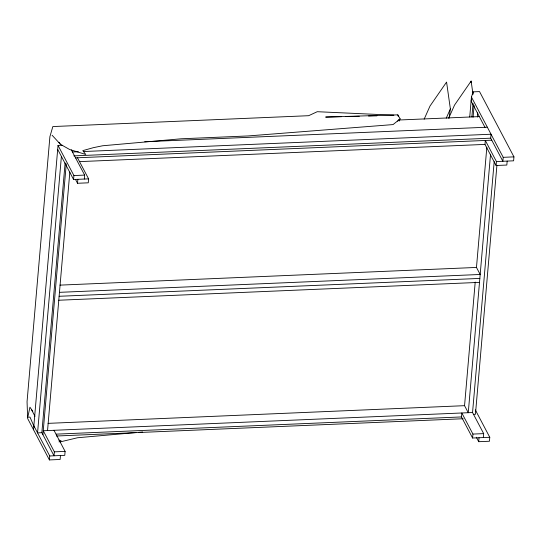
<?xml version="1.0" encoding="UTF-8"?>
<svg xmlns="http://www.w3.org/2000/svg" width="541" height="541" viewBox="0 0 541 541"><rect width="100%" height="100%" fill="white"/><g stroke="black" fill="none" stroke-linecap="round" stroke-linejoin="round"><path stroke-width="0.81" d="M33.508 429.797L58.029 145.421L62.154 145.245M61.397 156.403L37.559 432.874L41.853 432.692L54.032 455.793L54.371 451.843L43.253 430.751L472.55 412.526L483.674 433.618L483.336 437.568M41.853 432.692L65.109 162.942M42.908 434.7L66.259 163.862M47.54 430.568L69.83 172.085M60.47 455.522L60.125 459.471L49.393 459.924L49.738 455.975L33.853 425.848M75.612 179.632L77.525 183.271L88.257 182.817L88.602 178.861L73.576 179.504L73.914 175.555L58.029 145.421M77.525 183.271L77.863 179.321M84.308 179.044L84.646 175.095L71.358 149.891M53.985 430.298L65.103 451.39L64.764 455.339L49.738 455.975M469.73 116.984L471.448 97.062L473.091 91.862L479.529 91.585L513.95 156.87L513.612 160.819L496.435 161.549L485.318 140.457L484.979 144.406L496.097 165.499L506.829 165.046L507.167 161.096M472.888 94.229L473.091 91.862M471.874 116.89L473.037 103.446M473.077 117.221L474.092 105.454M477.372 117.039L477.737 112.832M472.597 438.021L461.48 416.935L461.818 412.979L472.942 434.071L472.597 438.021L489.774 437.297L489.429 441.246L478.697 441.699L476.344 437.229M490.545 154.226L468.263 412.709L464.55 405.676L475.208 282.071M59.463 292.336L480.178 274.47L476.472 267.443L486.839 147.193M471.448 97.062L503.218 157.33L502.88 161.279L490.701 138.178L491.039 134.229L83.436 151.534M472.55 412.526L494.183 161.631M496.097 165.499L496.435 161.549M496.895 165.546L475.444 414.284L473.301 414.379M478.697 441.699L479.042 437.75M449.118 118.08L450.369 108.917L446.568 82.076L429.994 106.07L424.151 119.189M470.92 82.597L471.13 81.076L454.548 105.069L448.705 118.188M471.576 99.53L471.103 101.011L485.04 127.446M446.244 118.175L450.369 108.917M397.669 121.184L400.151 118.892L397.804 114.848L325.648 117.072L341.628 116.687M400.151 118.892L393.043 124.586L248.028 135.947L181.181 138.787L102.634 145.766L93.343 147.679L82.793 150.635L85.789 154.476L69.627 149.499L60.45 144.305L52.098 135.236M59.01 441.889L61.106 440.78L58.807 440.07M60.051 441.943L77.458 437.764L135.933 432.563M138.442 432.34L142.621 431.968M398.906 120.007L479.001 116.613M144.711 141.742L487.333 127.196M72.467 151.994L78.377 151.744M73.813 155.876L490.701 138.178M75.334 157.864L491.755 140.187M79.669 161.617L484.979 144.406M73.914 175.555L84.646 175.095M503.218 157.33L513.95 156.87M59.97 285.127L476.472 267.443M59.118 296.285L479.84 278.419M58.78 300.235L479.495 282.368M48.054 423.36L464.55 405.676M56.176 434.139L461.48 416.935M56.386 436.012L463.143 418.741M54.371 451.843L65.103 451.39M472.942 434.071L483.674 433.618M345.834 116.586L359.292 116.261M368.543 116.044L376.955 115.842M391.251 115.497L393.774 115.436M393.774 115.199L317.249 111.703L308.64 115.7L52.842 126.56L49.9 136.67L27.05 401.699L27.665 418.558L49.393 459.924M59.003 142.31L60.45 144.305M32.778 411.322L29.944 407.19L27.787 417.199L29.978 417.111L34.279 426.944M475.302 409.848L489.774 437.297M77.478 157.776L88.602 178.861M57.684 149.37L73.576 179.504M31.473 409.605L34.989 416.266M397.804 114.848L398.264 116.389M399.184 119.473L399.643 121.015M471.13 81.076L472.969 94.087"/></g></svg>
